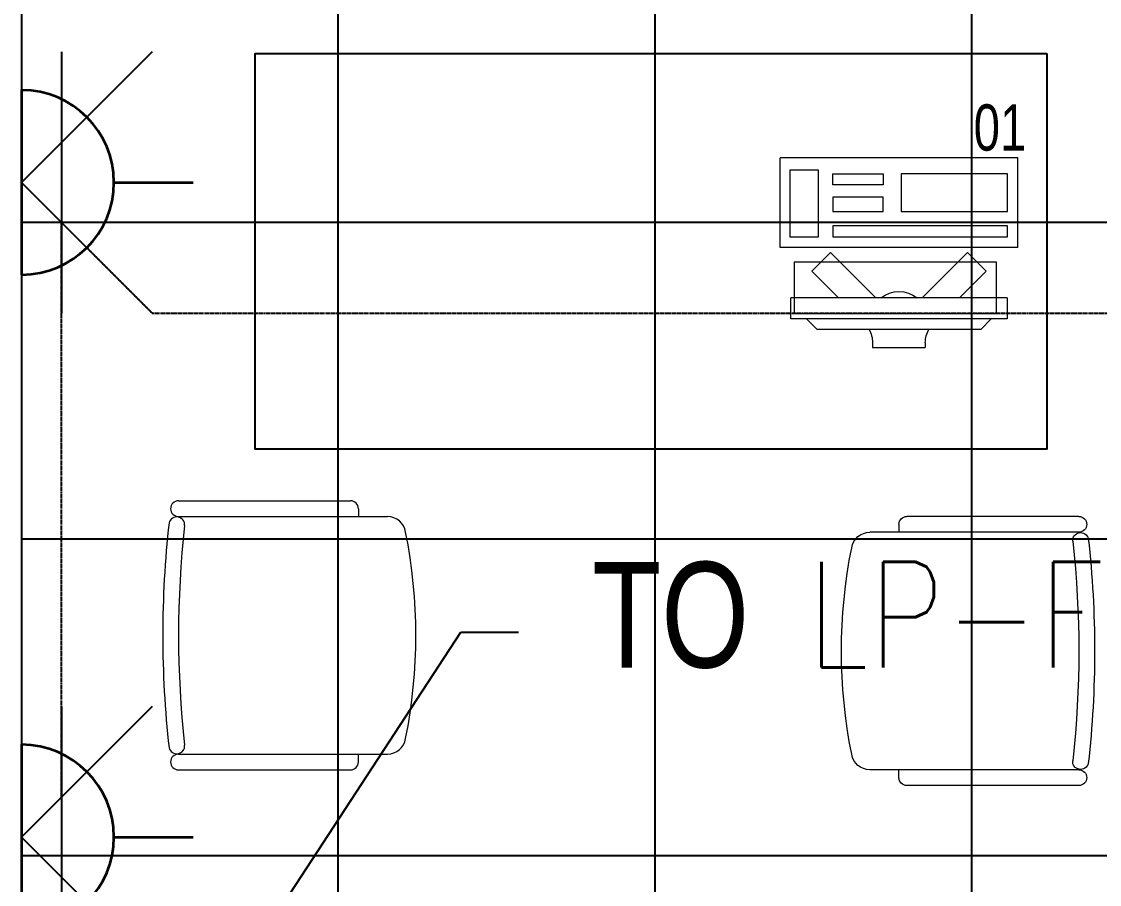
# Model space of a CAD drawing. Extents: x -12260 to 57327, y -29287 to 19916.
# Drawn here: x 15106 to 17148, y 6285 to 7920 of the extents above; entities that cross this region are included whole.
import ezdxf
from ezdxf import colors
from ezdxf.entities.mleader import LeaderData, LeaderLine
from ezdxf.enums import TextEntityAlignment as Align
from ezdxf.math import Vec2, Vec3

# ---------------------------------------------------------------- set-up
doc = ezdxf.new("R2010")
doc.units = 0
doc.header["$LTSCALE"] = 0.25
doc.linetypes.add('DASHDOT', pattern=[25.4, 12.7, -6.35, 0, -6.35])
doc.linetypes.add('HIDDEN', pattern=[9.525, 6.35, -3.175])
for name, color, linetype, lineweight in [('01-First Floor-FUR$0$72_EGR_EQP_TAG', 142, 'Continuous', 5), ('01-First Floor-FUR$0$LOADING', 253, 'Continuous', 5), ('E-LITE-CIRC @ 100', 6, 'Continuous', 25), ('E-LITE-CLNG-CNDT', 6, 'DASHDOT', 35), ('E-LITE-EXIT-NUMB', 6, 'Continuous', 25), ('E-POWR-FLOR-CNDT', 6, 'HIDDEN', 25), ('E-POWR-WALL @ 100', 4, 'Continuous', 35)]:
    doc.layers.add(name, color=color, linetype=linetype, lineweight=lineweight)
doc.layers.add('01-First Floor-FUR$0$FALSE CEILING', color=251, linetype='Continuous')
doc.layers.add('01-First Floor-FUR$0$TME-NON MEDICAL FURNITURE', color=242, linetype='Continuous')
doc.styles.add('01-First Floor-FUR$0$X3G_ENTITY_257CFD', font='swisscl.ttf', dxfattribs={"height": 200})
doc.styles.add('DC_SIMPLEX', font='SIMPLEX.shx', dxfattribs={"width": 0.7})

# ---------------------------------------------------------------- blocks, each defined once
blk = doc.blocks.new('01-First Floor-FUR$0$GF21016-P')
at = {"layer": '01-First Floor-FUR$0$LOADING', "extrusion": (-1.24384e-09, -1.20261e-09, -1)}
for p, q in [((0.0128, 0.0179), (0.0128, 0.4136)), ((0.4628, 0.0179), (0.4628, 0.4136)), ((-0.0022, 0.3585), (0.0128, 0.3585)), ((0.4778, 0.3585), (0.4628, 0.3585)), ((-0.0172, 0.0179), (-0.0172, 0.3435)), ((0.4928, 0.0179), (0.4928, 0.3435)), ((0.4778, 0.0029), (0.4778, 0.0029))]:
    blk.add_line(p, q, dxfattribs=at)
for centre, radius, start, end in [((-0.2378, -0.5362), 1.0036, 78.7568, 101.2432), ((-0.0478, 0.4136), 0.035, 0, 80.6557), ((-0.4278, 0.4136), 0.035, 99.3443, 180), ((0.0022, 0.3435), 0.015, 0, 90), ((-0.4778, 0.3435), 0.015, 90, 180), ((-0.0284, 0.0145), 0.015, 284.3864, 95.5209), ((-0.2378, 1.8928), 1.8749, 263.6341, 276.3659), ((-0.4471, 0.0145), 0.015, 84.4791, 255.6136), ((0.0022, 0.0179), 0.015, 270, 0), ((0.0022, 0.0179), 0.015, 180, 270), ((-0.2378, 1.8734), 1.8855, 263.5119, 276.4881), ((-0.4778, 0.0179), 0.015, 270, 0), ((-0.4778, 0.0179), 0.015, 180, 270)]:
    blk.add_arc(centre, radius, start, end, dxfattribs=at)
blk = doc.blocks.new('01-First Floor-FUR$0$ITCWLS1-P')
at = {"layer": '01-First Floor-FUR$0$LOADING'}
for p, q in [((-0.17, 0.45), (-0.17, 0)), ((-0.17, 0.45), (0, 0.45)), ((0, 0.45), (0, 0)), ((-0.2651, 0.43, 0), (-0.3051, 0.43, 0)), ((-0.3051, 0.43, 0), (-0.3051, 0.02, 0)), ((-0.2651, 0.43, 0), (-0.2651, 0.02, 0)), ((-0.1496, 0.4305), (-0.1291, 0.4305)), ((-0.1291, 0.4305), (-0.1291, 0.4089)), ((-0.197, 0.4094), (-0.295, 0.4094)), ((-0.295, 0.0264), (-0.295, 0.4094)), ((-0.197, 0.0264), (-0.197, 0.4094)), ((-0.3251, 0.38, 0), (-0.3051, 0.4, 0)), ((-0.3251, 0.38, 0), (-0.3251, 0.07, 0)), ((-0.3503, 0.275), (-0.3596, 0.275)), ((-0.3596, 0.175), (-0.3596, 0.275)), ((-0.3503, 0.175), (-0.3596, 0.175)), ((-0.3251, 0.07, 0), (-0.3051, 0.05, 0)), ((-0.197, 0.0264), (-0.295, 0.0264)), ((-0.3051, 0.02, 0), (-0.2651, 0.02, 0)), ((-0.17, 0), (0, 0))]:
    blk.add_line(p, q, dxfattribs=at)
at = {"layer": '01-First Floor-FUR$0$LOADING', "extrusion": (2.48281e-10, 3.18408e-10, -1)}
for p, q in [((-0.2651, 0.3395), (-0.2144, 0.3902)), ((-0.1791, 0.3548), (-0.2144, 0.3902)), ((-0.2651, 0.2688), (-0.1791, 0.3548))]:
    blk.add_line(p, q, dxfattribs=at)
at = {"layer": '01-First Floor-FUR$0$LOADING', "extrusion": (2.48281e-10, -3.18408e-10, -1)}
for p, q in [((-0.2651, 0.1812), (-0.1791, 0.0952)), ((-0.2651, 0.1105), (-0.2144, 0.0598)), ((-0.1791, 0.0952), (-0.2144, 0.0598))]:
    blk.add_line(p, q, dxfattribs=at)
at = {"layer": '01-First Floor-FUR$0$LOADING'}
for points in [[(-0.1291, 0.4089), (-0.1291, 0.1), (-0.1496, 0.1), (-0.1496, 0.4305)], [(-0.1496, 0.1), (-0.1496, 0.1), (-0.1496, 0.1), (-0.1496, 0.1), (-0.1496, 0.1), (-0.1496, 0.1), (-0.1496, 0.1), (-0.1496, 0.1), (-0.1496, 0.1)], [(-0.1496, 0.1), (-0.1496, 0.1), (-0.1496, 0.1), (-0.1496, 0.1), (-0.1496, 0.1), (-0.1496, 0.1), (-0.1496, 0.1), (-0.1496, 0.1), (-0.1496, 0.1), (-0.1496, 0.1), (-0.1496, 0.1), (-0.1496, 0.1), (-0.1496, 0.1), (-0.1496, 0.1), (-0.1496, 0.1), (-0.1496, 0.1), (-0.1496, 0.1), (-0.1496, 0.1)], [(-0.1496, 0.1), (-0.1496, 0.1), (-0.1496, 0.1), (-0.1496, 0.1), (-0.1496, 0.1), (-0.1496, 0.1), (-0.1496, 0.1), (-0.1496, 0.1), (-0.1496, 0.1), (-0.1496, 0.1)], [(-0.1496, 0.1), (-0.1496, 0.1), (-0.1496, 0.1), (-0.1496, 0.1), (-0.1496, 0.1), (-0.1496, 0.1), (-0.1496, 0.1)], [(-0.1496, 0.1), (-0.1496, 0.1), (-0.1496, 0.1), (-0.1496, 0.1), (-0.1496, 0.1), (-0.1496, 0.1), (-0.1496, 0.1), (-0.1496, 0.1), (-0.1496, 0.1), (-0.1496, 0.1)], [(-0.1496, 0.1), (-0.1496, 0.1), (-0.1496, 0.1), (-0.1496, 0.1), (-0.1496, 0.1), (-0.1496, 0.1), (-0.1496, 0.1), (-0.1496, 0.1), (-0.1496, 0.1), (-0.1496, 0.1), (-0.1496, 0.1), (-0.1496, 0.1), (-0.1496, 0.1), (-0.1496, 0.1), (-0.1496, 0.1)], [(-0.1496, 0.1), (-0.1496, 0.1), (-0.1496, 0.1), (-0.1496, 0.1), (-0.1496, 0.1), (-0.1496, 0.1), (-0.1496, 0.1), (-0.1496, 0.1), (-0.1496, 0.1), (-0.1496, 0.1)], [(-0.1496, 0.1), (-0.1496, 0.1), (-0.1496, 0.1), (-0.1496, 0.1), (-0.1496, 0.1), (-0.1496, 0.1), (-0.1496, 0.1), (-0.1496, 0.1), (-0.1496, 0.1), (-0.1496, 0.1)], [(-0.1496, 0.1), (-0.1496, 0.1), (-0.1496, 0.1), (-0.1496, 0.1), (-0.1496, 0.1), (-0.1496, 0.1), (-0.1496, 0.1), (-0.1496, 0.1), (-0.1496, 0.1), (-0.1496, 0.1), (-0.1496, 0.1), (-0.1496, 0.1), (-0.1496, 0.1), (-0.1496, 0.1), (-0.1496, 0.1), (-0.1496, 0.1), (-0.1496, 0.1), (-0.1496, 0.1), (-0.1496, 0.1), (-0.1496, 0.1), (-0.1496, 0.1), (-0.1496, 0.1), (-0.1496, 0.1), (-0.1496, 0.1), (-0.1496, 0.1), (-0.1496, 0.1), (-0.1496, 0.1), (-0.1496, 0.1), (-0.1496, 0.1), (-0.1496, 0.1), (-0.1496, 0.1), (-0.1496, 0.1), (-0.1496, 0.1), (-0.1496, 0.1), (-0.1496, 0.1), (-0.1496, 0.1), (-0.1496, 0.1), (-0.1496, 0.1), (-0.1496, 0.1), (-0.1496, 0.1), (-0.1496, 0.1), (-0.1496, 0.1), (-0.1496, 0.1), (-0.1496, 0.1), (-0.1496, 0.1), (-0.1496, 0.1), (-0.1496, 0.1), (-0.1496, 0.1), (-0.1496, 0.1), (-0.1496, 0.1), (-0.1496, 0.1), (-0.1496, 0.1), (-0.1496, 0.1), (-0.1496, 0.1)], [(-0.1496, 0.1), (-0.1496, 0.1), (-0.1496, 0.1), (-0.1496, 0.1), (-0.1496, 0.1), (-0.1496, 0.1), (-0.1496, 0.1), (-0.1496, 0.1), (-0.1496, 0.1), (-0.1496, 0.1), (-0.1496, 0.1), (-0.1496, 0.1), (-0.1496, 0.1), (-0.1496, 0.1), (-0.1496, 0.1), (-0.1496, 0.1), (-0.1496, 0.1), (-0.1496, 0.1), (-0.1496, 0.1), (-0.1496, 0.1), (-0.1496, 0.1), (-0.1496, 0.1), (-0.1496, 0.1), (-0.1496, 0.1), (-0.1496, 0.1), (-0.1496, 0.1), (-0.1496, 0.1), (-0.1496, 0.1), (-0.1496, 0.1), (-0.1496, 0.1), (-0.1496, 0.1), (-0.1496, 0.1), (-0.1496, 0.1), (-0.1496, 0.1), (-0.1496, 0.1), (-0.1496, 0.1), (-0.1496, 0.1), (-0.1496, 0.1), (-0.1496, 0.1), (-0.1496, 0.1), (-0.1496, 0.1), (-0.1496, 0.1), (-0.1496, 0.1), (-0.1496, 0.1), (-0.1496, 0.1), (-0.1496, 0.1), (-0.1496, 0.1), (-0.1496, 0.1), (-0.1496, 0.1), (-0.1496, 0.1), (-0.1496, 0.1), (-0.1496, 0.1), (-0.1496, 0.1), (-0.1496, 0.1), (-0.1496, 0.1), (-0.1496, 0.1), (-0.1496, 0.1), (-0.1496, 0.1), (-0.1496, 0.1), (-0.1496, 0.1), (-0.1496, 0.1), (-0.1496, 0.1), (-0.1496, 0.1), (-0.1496, 0.1), (-0.1496, 0.1), (-0.1496, 0.1), (-0.1496, 0.1), (-0.1496, 0.1), (-0.1496, 0.1), (-0.1496, 0.1), (-0.1496, 0.1), (-0.1496, 0.1), (-0.1496, 0.1), (-0.1496, 0.1), (-0.1496, 0.1), (-0.1496, 0.1), (-0.1496, 0.1), (-0.1496, 0.1), (-0.1496, 0.1), (-0.1496, 0.1), (-0.1496, 0.1), (-0.1496, 0.1), (-0.1496, 0.1), (-0.1496, 0.1), (-0.1496, 0.1), (-0.1496, 0.1), (-0.1496, 0.1), (-0.1496, 0.1), (-0.1496, 0.1)], [(-0.1496, 0.1), (-0.1496, 0.1), (-0.1496, 0.1), (-0.1496, 0.1), (-0.1496, 0.1), (-0.1496, 0.1), (-0.1496, 0.1), (-0.1496, 0.1), (-0.1496, 0.1), (-0.1496, 0.1), (-0.1496, 0.1), (-0.1496, 0.1)], [(-0.1496, 0.1), (-0.1496, 0.1), (-0.1496, 0.1), (-0.1496, 0.1), (-0.1496, 0.1), (-0.1496, 0.1), (-0.1496, 0.1)], [(-0.1496, 0.1), (-0.1496, 0.1), (-0.1496, 0.1), (-0.1496, 0.1), (-0.1496, 0.1), (-0.1496, 0.1), (-0.1496, 0.1), (-0.1496, 0.1), (-0.1496, 0.1), (-0.1496, 0.1), (-0.1496, 0.1), (-0.1496, 0.1), (-0.1496, 0.1), (-0.1496, 0.1), (-0.1496, 0.1), (-0.1496, 0.1), (-0.1496, 0.1)], [(-0.1496, 0.1), (-0.1496, 0.1), (-0.1496, 0.1), (-0.1496, 0.1), (-0.1496, 0.1), (-0.1496, 0.1), (-0.1496, 0.1), (-0.1496, 0.1), (-0.1496, 0.1), (-0.1496, 0.1), (-0.1496, 0.1), (-0.1496, 0.1), (-0.1496, 0.1), (-0.1496, 0.1), (-0.1496, 0.1), (-0.1496, 0.1), (-0.1496, 0.1), (-0.1496, 0.1), (-0.1496, 0.1), (-0.1496, 0.1), (-0.1496, 0.1), (-0.1496, 0.1), (-0.1496, 0.1), (-0.1496, 0.1), (-0.1496, 0.1), (-0.1496, 0.1), (-0.1496, 0.1), (-0.1496, 0.1), (-0.1496, 0.1), (-0.1496, 0.1), (-0.1496, 0.1), (-0.1496, 0.1), (-0.1496, 0.1), (-0.1496, 0.1), (-0.1496, 0.1), (-0.1496, 0.1), (-0.1496, 0.1), (-0.1496, 0.1), (-0.1496, 0.1), (-0.1496, 0.1), (-0.1496, 0.1), (-0.1496, 0.1), (-0.1496, 0.1), (-0.1496, 0.1), (-0.1496, 0.1), (-0.1496, 0.1), (-0.1496, 0.1), (-0.1496, 0.1), (-0.1496, 0.1), (-0.1496, 0.1), (-0.1496, 0.1), (-0.1496, 0.1), (-0.1496, 0.1), (-0.1496, 0.1), (-0.1496, 0.1), (-0.1496, 0.1), (-0.1496, 0.1), (-0.1496, 0.1), (-0.1496, 0.1), (-0.1496, 0.1), (-0.1496, 0.1), (-0.1496, 0.1), (-0.1496, 0.1), (-0.1496, 0.1), (-0.1496, 0.1), (-0.1496, 0.1), (-0.1496, 0.1), (-0.1496, 0.1), (-0.1496, 0.1), (-0.1496, 0.1), (-0.1496, 0.1), (-0.1496, 0.1), (-0.1496, 0.1), (-0.1496, 0.1), (-0.1496, 0.1), (-0.1496, 0.1), (-0.1496, 0.1), (-0.1496, 0.1), (-0.1496, 0.1), (-0.1496, 0.1), (-0.1496, 0.1), (-0.1496, 0.1), (-0.1496, 0.1), (-0.1496, 0.1), (-0.1496, 0.1), (-0.1496, 0.1), (-0.1496, 0.1), (-0.1496, 0.1), (-0.1496, 0.1), (-0.1496, 0.1), (-0.1496, 0.1), (-0.1496, 0.1), (-0.1496, 0.1), (-0.1496, 0.1), (-0.1496, 0.1), (-0.1496, 0.1), (-0.1496, 0.1), (-0.1496, 0.1), (-0.1496, 0.1), (-0.1496, 0.1), (-0.1496, 0.1), (-0.1496, 0.1), (-0.1496, 0.1), (-0.1496, 0.1), (-0.1496, 0.1), (-0.1496, 0.1), (-0.1496, 0.1), (-0.1496, 0.1), (-0.1496, 0.1), (-0.1496, 0.1), (-0.1496, 0.1)], [(-0.1496, 0.1), (-0.1496, 0.1), (-0.1496, 0.1), (-0.1496, 0.1), (-0.1496, 0.1), (-0.1496, 0.1), (-0.1496, 0.1), (-0.1496, 0.1)]]:
    blk.add_lwpolyline(points, dxfattribs=at)
for points in [[(-0.1019, 0.4305), (-0.0304, 0.4305), (-0.0304, 0.2294), (-0.1019, 0.2294)], [(-0.1019, 0.1954), (-0.0747, 0.1954), (-0.0747, 0.1), (-0.1019, 0.1)], [(-0.0304, 0.1954), (-0.0508, 0.1954), (-0.0508, 0.1), (-0.0304, 0.1)], [(-0.1496, 0.1), (-0.1496, 0.1), (-0.1496, 0.1), (-0.1496, 0.1), (-0.1496, 0.1), (-0.1496, 0.1), (-0.1496, 0.1), (-0.1496, 0.1), (-0.1496, 0.1), (-0.1496, 0.1), (-0.1496, 0.1), (-0.1496, 0.1), (-0.1496, 0.1), (-0.1496, 0.1), (-0.1496, 0.1), (-0.1496, 0.1), (-0.1496, 0.1), (-0.1496, 0.1), (-0.1496, 0.1), (-0.1496, 0.1), (-0.1496, 0.1), (-0.1496, 0.1), (-0.1496, 0.1), (-0.1496, 0.1), (-0.1496, 0.1), (-0.1496, 0.1), (-0.1496, 0.1), (-0.1496, 0.1), (-0.1496, 0.1), (-0.1496, 0.1), (-0.1496, 0.1), (-0.1496, 0.1), (-0.1496, 0.1), (-0.1496, 0.1), (-0.1496, 0.1), (-0.1496, 0.1), (-0.1496, 0.1), (-0.1496, 0.1), (-0.1496, 0.1), (-0.1496, 0.1), (-0.1496, 0.1), (-0.1496, 0.1), (-0.1496, 0.1), (-0.1496, 0.1), (-0.1496, 0.1), (-0.1496, 0.1), (-0.1496, 0.1), (-0.1496, 0.1), (-0.1496, 0.1), (-0.1496, 0.1), (-0.1496, 0.1), (-0.1496, 0.1), (-0.1496, 0.1), (-0.1496, 0.1), (-0.1496, 0.1), (-0.1496, 0.1), (-0.1496, 0.1), (-0.1496, 0.1), (-0.1496, 0.1), (-0.1496, 0.1), (-0.1496, 0.1), (-0.1496, 0.1), (-0.1496, 0.1), (-0.1496, 0.1), (-0.1496, 0.1), (-0.1496, 0.1), (-0.1496, 0.1), (-0.1496, 0.1), (-0.1496, 0.1), (-0.1496, 0.1), (-0.1496, 0.1), (-0.1496, 0.1), (-0.1496, 0.1), (-0.1496, 0.1), (-0.1496, 0.1), (-0.1496, 0.1), (-0.1496, 0.1), (-0.1496, 0.1), (-0.1496, 0.1), (-0.1496, 0.1), (-0.1496, 0.1), (-0.1496, 0.1), (-0.1496, 0.1), (-0.1496, 0.1), (-0.1496, 0.1), (-0.1496, 0.1), (-0.1496, 0.1), (-0.1496, 0.1), (-0.1496, 0.1), (-0.1496, 0.1), (-0.1496, 0.1), (-0.1496, 0.1), (-0.1496, 0.1), (-0.1496, 0.1), (-0.1496, 0.1), (-0.1496, 0.1), (-0.1496, 0.1), (-0.1496, 0.1), (-0.1496, 0.1), (-0.1496, 0.1), (-0.1496, 0.1), (-0.1496, 0.1), (-0.1496, 0.1), (-0.1496, 0.1), (-0.1496, 0.1), (-0.1496, 0.1), (-0.1496, 0.1), (-0.1496, 0.1), (-0.1496, 0.1), (-0.1496, 0.1), (-0.1496, 0.1), (-0.1496, 0.1), (-0.1496, 0.1), (-0.1496, 0.1), (-0.1496, 0.1), (-0.1496, 0.1), (-0.1496, 0.1), (-0.1496, 0.1), (-0.1496, 0.1), (-0.1496, 0.1), (-0.1496, 0.1), (-0.1496, 0.1), (-0.1496, 0.1), (-0.1496, 0.1), (-0.1496, 0.1), (-0.1496, 0.1), (-0.1496, 0.1), (-0.1496, 0.1), (-0.1496, 0.1), (-0.1496, 0.1), (-0.1496, 0.1), (-0.1496, 0.1), (-0.1496, 0.1), (-0.1496, 0.1), (-0.1496, 0.1), (-0.1496, 0.1), (-0.1496, 0.1), (-0.1496, 0.1), (-0.1496, 0.1), (-0.1496, 0.1), (-0.1496, 0.1), (-0.1496, 0.1), (-0.1496, 0.1), (-0.1496, 0.1), (-0.1496, 0.1), (-0.1496, 0.1), (-0.1496, 0.1), (-0.1496, 0.1), (-0.1496, 0.1), (-0.1496, 0.1), (-0.1496, 0.1), (-0.1496, 0.1), (-0.1496, 0.1), (-0.1496, 0.1), (-0.1496, 0.1), (-0.1496, 0.1), (-0.1496, 0.1), (-0.1496, 0.1), (-0.1496, 0.1), (-0.1496, 0.1), (-0.1496, 0.1), (-0.1496, 0.1), (-0.1496, 0.1), (-0.1496, 0.1), (-0.1496, 0.1), (-0.1496, 0.1), (-0.1496, 0.1), (-0.1496, 0.1), (-0.1496, 0.1), (-0.1496, 0.1), (-0.1496, 0.1), (-0.1496, 0.1), (-0.1496, 0.1), (-0.1496, 0.1), (-0.1496, 0.1), (-0.1496, 0.1), (-0.1496, 0.1), (-0.1496, 0.1), (-0.1496, 0.1), (-0.1496, 0.1), (-0.1496, 0.1), (-0.1496, 0.1), (-0.1496, 0.1), (-0.1496, 0.1), (-0.1496, 0.1), (-0.1496, 0.1), (-0.1496, 0.1), (-0.1496, 0.1), (-0.1496, 0.1), (-0.1496, 0.1), (-0.1496, 0.1), (-0.1496, 0.1), (-0.1496, 0.1), (-0.1496, 0.1), (-0.1496, 0.1), (-0.1496, 0.1), (-0.1496, 0.1), (-0.1496, 0.1), (-0.1496, 0.1), (-0.1496, 0.1), (-0.1496, 0.1), (-0.1496, 0.1), (-0.1496, 0.1), (-0.1496, 0.1), (-0.1496, 0.1), (-0.1496, 0.1), (-0.1496, 0.1), (-0.1496, 0.1), (-0.1496, 0.1), (-0.1496, 0.1), (-0.1496, 0.1), (-0.1496, 0.1), (-0.1496, 0.1), (-0.1496, 0.1), (-0.1496, 0.1), (-0.1496, 0.1), (-0.1496, 0.1), (-0.1496, 0.1), (-0.1496, 0.1), (-0.1496, 0.1), (-0.1496, 0.1), (-0.1496, 0.1), (-0.1496, 0.1), (-0.1496, 0.1), (-0.1496, 0.1), (-0.1496, 0.1), (-0.1496, 0.1), (-0.1496, 0.1), (-0.1496, 0.1), (-0.1496, 0.1), (-0.1496, 0.1), (-0.1496, 0.1), (-0.1496, 0.1), (-0.1496, 0.1), (-0.1496, 0.1), (-0.1496, 0.1), (-0.1496, 0.1), (-0.1496, 0.1), (-0.1496, 0.1), (-0.1496, 0.1), (-0.1496, 0.1), (-0.1496, 0.1), (-0.1496, 0.1), (-0.1496, 0.1), (-0.1496, 0.1), (-0.1496, 0.1), (-0.1496, 0.1), (-0.1496, 0.1), (-0.1496, 0.1), (-0.1496, 0.1), (-0.1496, 0.1), (-0.1496, 0.1), (-0.1496, 0.1), (-0.1496, 0.1), (-0.1496, 0.1), (-0.1496, 0.1), (-0.1496, 0.1), (-0.1496, 0.1), (-0.1496, 0.1), (-0.1496, 0.1), (-0.1496, 0.1), (-0.1496, 0.1), (-0.1496, 0.1), (-0.1496, 0.1), (-0.1496, 0.1), (-0.1496, 0.1), (-0.1496, 0.1), (-0.1496, 0.1), (-0.1496, 0.1), (-0.1496, 0.1), (-0.1496, 0.1), (-0.1496, 0.1), (-0.1496, 0.1), (-0.1496, 0.1), (-0.1496, 0.1), (-0.1496, 0.1), (-0.1496, 0.1)], [(-0.1496, 0.1), (-0.1496, 0.1), (-0.1496, 0.1), (-0.1496, 0.1), (-0.1496, 0.1), (-0.1496, 0.1), (-0.1496, 0.1), (-0.1496, 0.1), (-0.1496, 0.1), (-0.1496, 0.1), (-0.1496, 0.1), (-0.1496, 0.1), (-0.1496, 0.1), (-0.1496, 0.1), (-0.1496, 0.1), (-0.1496, 0.1), (-0.1496, 0.1), (-0.1496, 0.1), (-0.1496, 0.1), (-0.1496, 0.1), (-0.1496, 0.1), (-0.1496, 0.1), (-0.1496, 0.1), (-0.1496, 0.1), (-0.1496, 0.1), (-0.1496, 0.1), (-0.1496, 0.1), (-0.1496, 0.1), (-0.1496, 0.1), (-0.1496, 0.1), (-0.1496, 0.1), (-0.1496, 0.1), (-0.1496, 0.1), (-0.1496, 0.1), (-0.1496, 0.1), (-0.1496, 0.1), (-0.1496, 0.1), (-0.1496, 0.1), (-0.1496, 0.1), (-0.1496, 0.1), (-0.1496, 0.1), (-0.1496, 0.1), (-0.1496, 0.1), (-0.1496, 0.1), (-0.1496, 0.1), (-0.1496, 0.1), (-0.1496, 0.1), (-0.1496, 0.1), (-0.1496, 0.1), (-0.1496, 0.1), (-0.1496, 0.1), (-0.1496, 0.1), (-0.1496, 0.1), (-0.1496, 0.1), (-0.1496, 0.1), (-0.1496, 0.1), (-0.1496, 0.1), (-0.1496, 0.1), (-0.1496, 0.1), (-0.1496, 0.1), (-0.1496, 0.1), (-0.1496, 0.1), (-0.1496, 0.1), (-0.1496, 0.1), (-0.1496, 0.1), (-0.1496, 0.1), (-0.1496, 0.1), (-0.1496, 0.1), (-0.1496, 0.1), (-0.1496, 0.1), (-0.1496, 0.1), (-0.1496, 0.1), (-0.1496, 0.1), (-0.1496, 0.1), (-0.1496, 0.1), (-0.1496, 0.1), (-0.1496, 0.1), (-0.1496, 0.1), (-0.1496, 0.1), (-0.1496, 0.1), (-0.1496, 0.1), (-0.1496, 0.1), (-0.1496, 0.1), (-0.1496, 0.1), (-0.1496, 0.1), (-0.1496, 0.1), (-0.1496, 0.1), (-0.1496, 0.1), (-0.1496, 0.1), (-0.1496, 0.1), (-0.1496, 0.1), (-0.1496, 0.1), (-0.1496, 0.1), (-0.1496, 0.1), (-0.1496, 0.1), (-0.1496, 0.1), (-0.1496, 0.1), (-0.1496, 0.1), (-0.1496, 0.1), (-0.1496, 0.1), (-0.1496, 0.1), (-0.1496, 0.1), (-0.1496, 0.1), (-0.1496, 0.1), (-0.1496, 0.1), (-0.1496, 0.1), (-0.1496, 0.1), (-0.1496, 0.1), (-0.1496, 0.1), (-0.1496, 0.1), (-0.1496, 0.1), (-0.1496, 0.1), (-0.1496, 0.1), (-0.1496, 0.1), (-0.1496, 0.1), (-0.1496, 0.1), (-0.1496, 0.1), (-0.1496, 0.1), (-0.1496, 0.1), (-0.1496, 0.1), (-0.1496, 0.1), (-0.1496, 0.1), (-0.1496, 0.1), (-0.1496, 0.1), (-0.1496, 0.1), (-0.1496, 0.1), (-0.1496, 0.1), (-0.1496, 0.1), (-0.1496, 0.1), (-0.1496, 0.1), (-0.1496, 0.1), (-0.1496, 0.1), (-0.1496, 0.1), (-0.1496, 0.1), (-0.1496, 0.1), (-0.1496, 0.1), (-0.1496, 0.1), (-0.1496, 0.1), (-0.1496, 0.1), (-0.1496, 0.1), (-0.1496, 0.1), (-0.1496, 0.1), (-0.1496, 0.1), (-0.1496, 0.1), (-0.1496, 0.1), (-0.1496, 0.1), (-0.1496, 0.1), (-0.1496, 0.1), (-0.1496, 0.1), (-0.1496, 0.1), (-0.1496, 0.1), (-0.1496, 0.1), (-0.1496, 0.1), (-0.1496, 0.1), (-0.1496, 0.1), (-0.1496, 0.1), (-0.1496, 0.1), (-0.1496, 0.1), (-0.1496, 0.1), (-0.1496, 0.1), (-0.1496, 0.1), (-0.1496, 0.1), (-0.1496, 0.1), (-0.1496, 0.1), (-0.1496, 0.1), (-0.1496, 0.1), (-0.1496, 0.1), (-0.1496, 0.1), (-0.1496, 0.1), (-0.1496, 0.1), (-0.1496, 0.1), (-0.1496, 0.1), (-0.1496, 0.1), (-0.1496, 0.1), (-0.1496, 0.1), (-0.1496, 0.1), (-0.1496, 0.1), (-0.1496, 0.1), (-0.1496, 0.1), (-0.1496, 0.1), (-0.1496, 0.1), (-0.1496, 0.1), (-0.1496, 0.1), (-0.1496, 0.1), (-0.1496, 0.1), (-0.1496, 0.1), (-0.1496, 0.1), (-0.1496, 0.1), (-0.1496, 0.1), (-0.1496, 0.1), (-0.1496, 0.1), (-0.1496, 0.1), (-0.1496, 0.1), (-0.1496, 0.1), (-0.1496, 0.1), (-0.1496, 0.1), (-0.1496, 0.1), (-0.1496, 0.1), (-0.1496, 0.1), (-0.1496, 0.1), (-0.1496, 0.1), (-0.1496, 0.1), (-0.1496, 0.1), (-0.1496, 0.1), (-0.1496, 0.1), (-0.1496, 0.1), (-0.1496, 0.1), (-0.1496, 0.1), (-0.1496, 0.1), (-0.1496, 0.1), (-0.1496, 0.1), (-0.1496, 0.1), (-0.1496, 0.1), (-0.1496, 0.1)], [(-0.1496, 0.1), (-0.1496, 0.1), (-0.1496, 0.1), (-0.1496, 0.1), (-0.1496, 0.1), (-0.1496, 0.1), (-0.1496, 0.1), (-0.1496, 0.1), (-0.1496, 0.1), (-0.1496, 0.1), (-0.1496, 0.1), (-0.1496, 0.1), (-0.1496, 0.1), (-0.1496, 0.1), (-0.1496, 0.1), (-0.1496, 0.1), (-0.1496, 0.1), (-0.1496, 0.1), (-0.1496, 0.1), (-0.1496, 0.1), (-0.1496, 0.1), (-0.1496, 0.1), (-0.1496, 0.1), (-0.1496, 0.1), (-0.1496, 0.1), (-0.1496, 0.1), (-0.1496, 0.1), (-0.1496, 0.1), (-0.1496, 0.1), (-0.1496, 0.1), (-0.1496, 0.1), (-0.1496, 0.1), (-0.1496, 0.1), (-0.1496, 0.1), (-0.1496, 0.1), (-0.1496, 0.1), (-0.1496, 0.1), (-0.1496, 0.1), (-0.1496, 0.1), (-0.1496, 0.1), (-0.1496, 0.1), (-0.1496, 0.1), (-0.1496, 0.1), (-0.1496, 0.1), (-0.1496, 0.1), (-0.1496, 0.1), (-0.1496, 0.1), (-0.1496, 0.1), (-0.1496, 0.1), (-0.1496, 0.1), (-0.1496, 0.1), (-0.1496, 0.1), (-0.1496, 0.1), (-0.1496, 0.1), (-0.1496, 0.1), (-0.1496, 0.1), (-0.1496, 0.1), (-0.1496, 0.1), (-0.1496, 0.1), (-0.1496, 0.1), (-0.1496, 0.1), (-0.1496, 0.1), (-0.1496, 0.1), (-0.1496, 0.1), (-0.1496, 0.1), (-0.1496, 0.1), (-0.1496, 0.1), (-0.1496, 0.1), (-0.1496, 0.1), (-0.1496, 0.1), (-0.1496, 0.1), (-0.1496, 0.1), (-0.1496, 0.1), (-0.1496, 0.1), (-0.1496, 0.1), (-0.1496, 0.1), (-0.1496, 0.1), (-0.1496, 0.1), (-0.1496, 0.1), (-0.1496, 0.1), (-0.1496, 0.1), (-0.1496, 0.1), (-0.1496, 0.1), (-0.1496, 0.1), (-0.1496, 0.1), (-0.1496, 0.1), (-0.1496, 0.1), (-0.1496, 0.1), (-0.1496, 0.1), (-0.1496, 0.1), (-0.1496, 0.1), (-0.1496, 0.1), (-0.1496, 0.1), (-0.1496, 0.1), (-0.1496, 0.1), (-0.1496, 0.1), (-0.1496, 0.1), (-0.1496, 0.1), (-0.1496, 0.1), (-0.1496, 0.1), (-0.1496, 0.1), (-0.1496, 0.1), (-0.1496, 0.1), (-0.1496, 0.1), (-0.1496, 0.1), (-0.1496, 0.1), (-0.1496, 0.1), (-0.1496, 0.1), (-0.1496, 0.1), (-0.1496, 0.1), (-0.1496, 0.1), (-0.1496, 0.1), (-0.1496, 0.1), (-0.1496, 0.1), (-0.1496, 0.1), (-0.1496, 0.1), (-0.1496, 0.1), (-0.1496, 0.1), (-0.1496, 0.1), (-0.1496, 0.1), (-0.1496, 0.1), (-0.1496, 0.1), (-0.1496, 0.1), (-0.1496, 0.1), (-0.1496, 0.1), (-0.1496, 0.1), (-0.1496, 0.1), (-0.1496, 0.1), (-0.1496, 0.1), (-0.1496, 0.1), (-0.1496, 0.1), (-0.1496, 0.1), (-0.1496, 0.1), (-0.1496, 0.1), (-0.1496, 0.1), (-0.1496, 0.1), (-0.1496, 0.1), (-0.1496, 0.1), (-0.1496, 0.1), (-0.1496, 0.1), (-0.1496, 0.1), (-0.1496, 0.1), (-0.1496, 0.1), (-0.1496, 0.1), (-0.1496, 0.1), (-0.1496, 0.1), (-0.1496, 0.1), (-0.1496, 0.1), (-0.1496, 0.1), (-0.1496, 0.1), (-0.1496, 0.1), (-0.1496, 0.1), (-0.1496, 0.1), (-0.1496, 0.1), (-0.1496, 0.1), (-0.1496, 0.1), (-0.1496, 0.1), (-0.1496, 0.1), (-0.1496, 0.1), (-0.1496, 0.1), (-0.1496, 0.1), (-0.1496, 0.1), (-0.1496, 0.1), (-0.1496, 0.1), (-0.1496, 0.1), (-0.1496, 0.1), (-0.1496, 0.1), (-0.1496, 0.1), (-0.1496, 0.1), (-0.1496, 0.1), (-0.1496, 0.1), (-0.1496, 0.1), (-0.1496, 0.1), (-0.1496, 0.1), (-0.1496, 0.1), (-0.1496, 0.1), (-0.1496, 0.1), (-0.1496, 0.1), (-0.1496, 0.1), (-0.1496, 0.1), (-0.1496, 0.1), (-0.1496, 0.1), (-0.1496, 0.1), (-0.1496, 0.1), (-0.1496, 0.1), (-0.1496, 0.1), (-0.1496, 0.1), (-0.1496, 0.1), (-0.1496, 0.1), (-0.1496, 0.1), (-0.1496, 0.1), (-0.1496, 0.1), (-0.1496, 0.1), (-0.1496, 0.1), (-0.1496, 0.1), (-0.1496, 0.1), (-0.1496, 0.1), (-0.1496, 0.1), (-0.1496, 0.1), (-0.1496, 0.1), (-0.1496, 0.1), (-0.1496, 0.1), (-0.1496, 0.1), (-0.1496, 0.1), (-0.1496, 0.1), (-0.1496, 0.1), (-0.1496, 0.1), (-0.1496, 0.1), (-0.1496, 0.1), (-0.1496, 0.1), (-0.1496, 0.1), (-0.1496, 0.1), (-0.1496, 0.1), (-0.1496, 0.1), (-0.1496, 0.1), (-0.1496, 0.1), (-0.1496, 0.1), (-0.1496, 0.1), (-0.1496, 0.1)], [(-0.1496, 0.0727), (-0.0236, 0.0727), (-0.0236, 0.0182), (-0.1496, 0.0182)]]:
    blk.add_lwpolyline(points, close=True, dxfattribs=at)
for centre, radius, start, end in [((-0.3503, 0.325), 0.05, 270, 300.3093), ((-0.3089, 0.225), 0.0556, 321.9431, 38.0569), ((-0.3503, 0.125), 0.05, 59.6907, 90)]:
    blk.add_arc(centre, radius, start, end, dxfattribs=at)
blk = doc.blocks.new('01-First Floor-FUR')
at = {"layer": '01-First Floor-FUR$0$FALSE CEILING', "linetype": 'Continuous'}
for p, q in [((15706, 4540), (15706, 8610)), ((16306, 4540), (16306, 8610)), ((16906, 4540), (16906, 8610)), ((15106, 7540), (19115.6, 7540)), ((15106, 6940), (19115.6, 6940)), ((15106, 6340), (19115.6, 6340))]:
    blk.add_line(p, q, dxfattribs=at)
at = {"layer": '01-First Floor-FUR$0$FALSE CEILING'}
blk.add_lwpolyline([(15106, 4540), (19115.6, 4540), (19115.6, 8610), (15106, 8610)], close=True, dxfattribs=at)
at = {"layer": '01-First Floor-FUR$0$FALSE CEILING', "elevation": -0.1}
blk.add_lwpolyline([(17048.5, 7860), (17048.5, 7110), (15548.5, 7110), (15548.5, 7860)], close=True, dxfattribs=at)
at = {"layer": '01-First Floor-FUR$0$LOADING', "elevation": -0.1}
blk.add_lwpolyline([(17048.5, 7860), (17048.5, 7110), (15548.5, 7110), (15548.5, 7860)], close=True, dxfattribs=at)
at = {"layer": '01-First Floor-FUR$0$LOADING', "extrusion": (1.93992e-16, 8.01373e-06, 1), "xscale": -1000.000000000009, "yscale": 1000.000000000009, "zscale": 1000.000000000009, "rotation": 270}
blk.add_blockref('01-First Floor-FUR$0$ITCWLS1-P', (16543.1, 7661.9, 0), dxfattribs=at)
at = {"layer": '01-First Floor-FUR$0$TME-NON MEDICAL FURNITURE', "color": 1, "extrusion": (-1.86519e-05, 4.75185e-05, 1), "xscale": -1000.000000000002, "yscale": 1000.000000000002, "zscale": -1000.000000000002, "rotation": 270.0000250975433}
blk.add_blockref('01-First Floor-FUR$0$GF21016-P', (15385.5, 6519.3, -0.1), dxfattribs=at)
at = {"layer": '01-First Floor-FUR$0$TME-NON MEDICAL FURNITURE', "color": 1, "extrusion": (-2.24019e-05, 2.67576e-11, 1), "xscale": 1000.000000000005, "yscale": 1000.000000000005, "zscale": -1000.000000000002, "rotation": 89.99997488764727}
blk.add_blockref('01-First Floor-FUR$0$GF21016-P', (17126.7, 6489.6, -0.5), dxfattribs=at)
at = {"layer": '01-First Floor-FUR$0$72_EGR_EQP_TAG', "insert": (16959.5, 7763.2, -0.1), "char_height": 87.47, "attachment_point": 2, "style": '01-First Floor-FUR$0$X3G_ENTITY_257CFD'}
blk.add_mtext('01', dxfattribs=at)
blk = doc.blocks.new('*U26')
blk.add_line((0, -1.75), (0, -3.25))
blk.add_lwpolyline([(-1.75, 0, 1), (1.75, 0)], format="xyb", close=True)
at = {"layer": 'Defpoints'}
for p, q in [((-2.475, -2.475), (0, 0)), ((2.475, -2.475), (0, 0)), ((2.475, -0.758), (-2.475, -0.758))]:
    blk.add_line(p, q, dxfattribs=at)
at = {"layer": 'E-LITE-EXIT-NUMB', "style": 'DC_SIMPLEX', "width": 0.7, "flags": 8}
blk.add_attdef('TYPE', text='', height=2, rotation=360, dxfattribs=at).set_placement((-2.682, 5.238), align=Align.RIGHT)
blk.add_attdef('CIRCUIT', (2.682, 5.238), '', height=2, rotation=360, dxfattribs=at)
blk = doc.blocks.new('ARR0W')
at = {"color": 45}
blk.add_ellipse((0, 0), major_axis=(0.4, 0), ratio=0.4, dxfattribs=at)
at = {"color": 45, "ltscale": 0.5}
blk.add_solid([(-1.4, 0.167), (-0.4, 0), (-1.4, -0.167)], dxfattribs=at)

msp = doc.modelspace()

# ---------------------------------------------------------------- linework, layer by layer
at = {"layer": 'E-POWR-FLOR-CNDT'}
msp.add_lwpolyline([(15229.7, 7491.6), (15353.5, 7367.9), (18768.1, 7367.9, 0.414214), (18868.1, 7467.9), (18868.1, 7786.4), (18991.8, 7910.1)], format="xyb", dxfattribs=at)
msp.add_lwpolyline([(15181.8, 6450.7), (15181.8, 7539.5)], dxfattribs=at)

# ---------------------------------------------------------------- block references
at = {"layer": 'E-LITE-CLNG-CNDT'}
msp.add_blockref('01-First Floor-FUR', (0, 0), dxfattribs=at)
at = {"layer": 'E-POWR-WALL @ 100', "xscale": 100, "yscale": 100, "zscale": 100, "rotation": 90.00000000000001}
for p in [(15106, 7615.4), (15106, 6374.9)]:
    msp.add_blockref('*U26', p, dxfattribs=at)

# ---------------------------------------------------------------- leaders
at = {"layer": 'E-LITE-CIRC @ 100'}
ml = msp.add_multileader_mtext('Standard', dxfattribs=at)
ml.set_content('{\\Fdc_el_romans|c0;\\W0.8;TO\\Fromans|c0; \\Fsimplex|c0;LP-F1/S34}', color=256, style='DC_SIMPLEX')
ml.set_leader_properties()
ml.set_arrow_properties(name='ARR0W')
ml.build(insert=Vec2(0, 0))
ml.multileader.update_dxf_attribs({"dogleg_length": 200, "arrow_head_size": 140, "scale": 100})
ctx = ml.context
ctx.base_point, ctx.scale, ctx.char_height, ctx.arrow_head_size, ctx.landing_gap_size, ctx.plane_origin, ctx.plane_x_axis, ctx.plane_y_axis = Vec3(14096.1, 8528.2), 100, 200, 140, 140, Vec3(31638.3, 10243.9), Vec3(1, -0.000001, 0), Vec3(0.000001, 1, 0)
notes = []
notes.append((ctx, [(0, (1, 1, 0), (13987.3, 8528.2), (1, -0.000001, 0), 108.8, [(0, [(13281.8, 7080)], 0, [])])]))
ctx.mtext.insert, ctx.mtext.text_direction, ctx.mtext.rotation, ctx.mtext.flow_direction = Vec3(14236.1, 8661.5), Vec3(1, -0.000001, 0), 6.283185, 5
ml = msp.add_multileader_mtext('Standard', dxfattribs=at)
ml.set_content('{\\Fdc_el_romans|c0;\\W0.8;TO\\Fromans|c0; \\Fsimplex|c0;LP-F1/S8}', color=256, style='DC_SIMPLEX')
ml.set_leader_properties()
ml.set_arrow_properties(name='ARR0W')
ml.build(insert=Vec2(0, 0))
ml.multileader.update_dxf_attribs({"dogleg_length": 200, "arrow_head_size": 140, "scale": 100})
ctx = ml.context
ctx.base_point, ctx.scale, ctx.char_height, ctx.arrow_head_size, ctx.landing_gap_size, ctx.plane_origin, ctx.plane_x_axis, ctx.plane_y_axis = Vec3(16047.2, 6762.8, -0.1), 100, 200, 140, 140, Vec3(34925.3, 4806.1, -0.1), Vec3(1, 0.000001, 0), Vec3(-0.000001, 1, 0)
notes.append((ctx, [(0, (1, 1, 0), (15938.4, 6762.8, -0.1), (1, 0.000001, 0), 108.8, [(0, [(15353.5, 5869.8, -0.1)], 0, [])])]))
ctx.mtext.insert, ctx.mtext.text_direction, ctx.mtext.rotation, ctx.mtext.flow_direction = Vec3(16187.2, 6896.1, -0.1), Vec3(1, 0.000001, 0), 0.000001, 5
for ctx, leaders in notes:
    for number, flags, end, landing, length, lines in leaders:
        leader = LeaderData()
        leader.index, (leader.has_last_leader_line, leader.has_dogleg_vector, leader.attachment_direction) = number, flags
        leader.last_leader_point, leader.dogleg_vector, leader.dogleg_length = Vec3(end), Vec3(landing), length
        for number, points, colour, breaks in lines:
            line = LeaderLine()
            line.index, line.vertices, line.color, line.breaks = number, Vec3.list(points), colors.encode_raw_color(colour), breaks
            leader.lines.append(line)
        ctx.leaders.append(leader)

doc.saveas('drawing.dxf')
